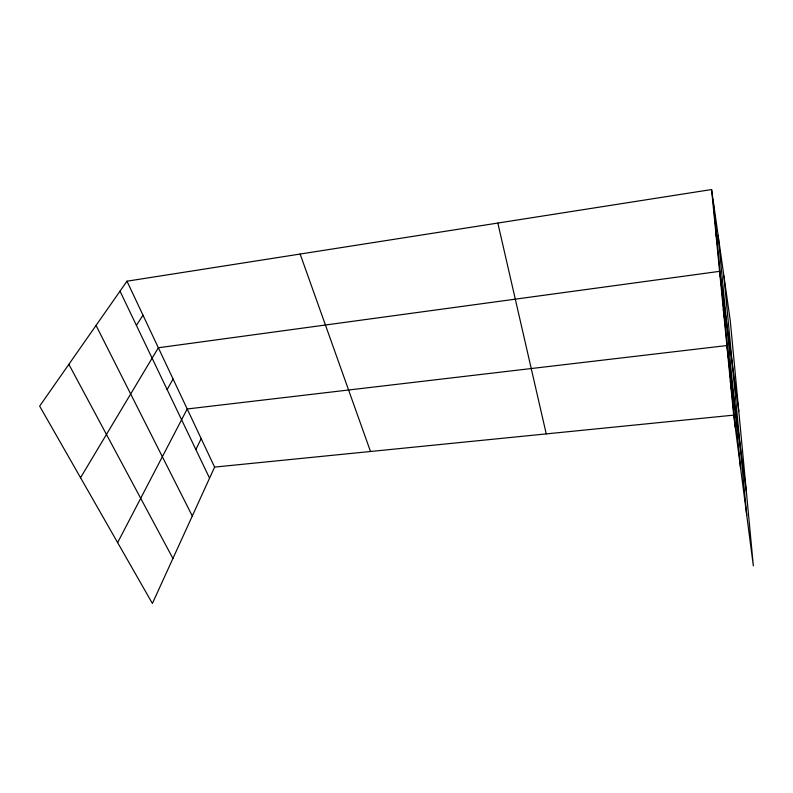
<?xml version="1.0" encoding="UTF-8"?>
<svg xmlns="http://www.w3.org/2000/svg" width="793" height="793" viewBox="0 0 793 793"><rect width="100%" height="100%" fill="white"/><g stroke="black" fill="none" stroke-linecap="round" stroke-linejoin="round"><path stroke-width="1.19" d="M126.969 281.198L214.606 467.097L152.395 603.463L39.65 406.125L126.969 281.198L711.589 189.537L730.284 320.798L753.35 565.924L733.674 415.135L711.589 189.537M195.861 449.552L201.184 438.628M117.632 542.62L187.207 408.97L726.864 345.55L746.372 491.779M167.154 389.611L173.072 378.995M80.549 477.713L158.342 347.76L719.598 271.345L738.798 411.28M136.406 325.388L142.988 315.198M214.606 467.097L733.674 415.135M68.862 364.324L172.933 558.45M96.052 325.427L192.293 516.005M120.011 291.15L209.56 478.159M300.141 254.047L370.5 451.495M497.826 223.051L546.248 433.9M715.692 231.457L717.169 242.034M723.315 309.329L724.832 320.58M730.343 381.155L731.899 392.931M713.036 199.697L735.23 427.12M718.081 235.095L740.622 468.435M723.9 275.984L746.758 515.391"/></g></svg>
